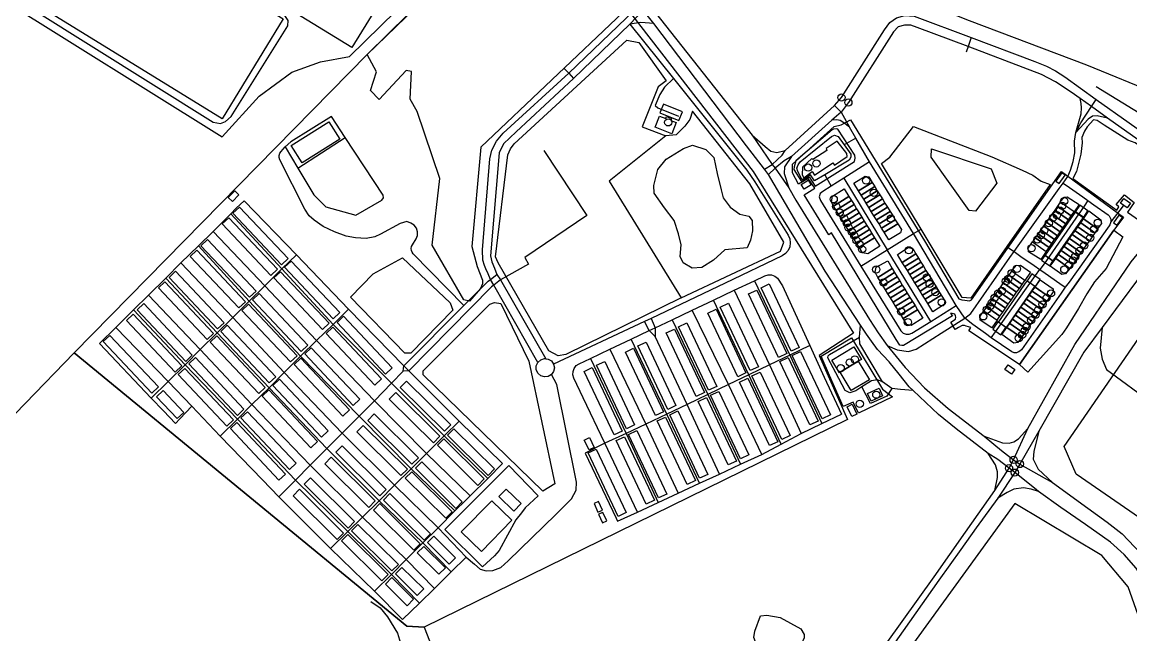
# Model space of a CAD drawing. Header units: metres. Extents: x 11276530 to 11306586, y 355867 to 367650.
# Drawn here: x 11292273 to 11293809, y 359493 to 360342 of the extents above; entities that cross this region are included whole.
import ezdxf

# ---------------------------------------------------------------- set-up
doc = ezdxf.new("R2010")
doc.units = ezdxf.units.M
for name, color, linetype in [('AMENITY', 6, 'Continuous'), ('BUILDING', 8, 'Continuous'), ('HIGHWAY_OTHER', 7, 'Continuous'), ('HIGHWAY_PRIMARY', 2, 'Continuous'), ('HIGHWAY_RESIDENTIAL', 7, 'Continuous'), ('HIGHWAY_SECONDARY', 4, 'Continuous'), ('HIGHWAY_SERVICE', 8, 'Continuous'), ('LANDUSE', 2, 'Continuous'), ('MISC', 8, 'Continuous'), ('NATURAL_OTHER', 7, 'Continuous'), ('NATURAL_WATER', 5, 'Continuous')]:
    doc.layers.add(name, color=color, linetype=linetype)

msp = doc.modelspace()

# ---------------------------------------------------------------- linework, layer by layer
at = {"layer": 'AMENITY'}
for points in [[(11293161.2, 360228.5), (11293156.3, 360216.3), (11293182.8, 360205.6), (11293187.7, 360217.8), (11293161.2, 360228.5)], [(11293395.1, 360192.8), (11293344.9, 360149.6), (11293342.4, 360141.6), (11293341.9, 360137.8), (11293352.7, 360121), (11293363.4, 360127.5), (11293371.5, 360114.8), (11293426.2, 360149), (11293426.9, 360153.5), (11293426.4, 360157.4), (11293403, 360193.5), (11293401, 360194.1), (11293397, 360193.8), (11293395.1, 360192.8)], [(11293713.3, 360133.1), (11293704.9, 360121.6), (11293709.5, 360118.3), (11293717.9, 360129.7), (11293713.3, 360133.1)], [(11293738.4, 360088.2), (11293732.5, 360079.4), (11293743.7, 360071.8), (11293749.6, 360080.7), (11293738.4, 360088.2)], [(11293731.7, 360078.7), (11293690.2, 360019), (11293701.3, 360011.3), (11293742.8, 360071), (11293731.7, 360078.7)], [(11293792.6, 360074.6), (11293785.2, 360063.9), (11293790.2, 360060.5), (11293797.6, 360071.1), (11293792.6, 360074.6)], [(11293689.8, 360018.7), (11293685.3, 360012.1), (11293696.6, 360004.3), (11293701.1, 360010.9), (11293689.8, 360018.7)], [(11293672, 359993), (11293665.5, 359983.7), (11293676.8, 359975.9), (11293683.2, 359985.2), (11293672, 359993)], [(11293665.1, 359983.6), (11293625.5, 359926.7), (11293636.6, 359919), (11293676.2, 359975.9), (11293665.1, 359983.6)], [(11293624.7, 359926.6), (11293617.8, 359916.5), (11293629, 359908.7), (11293636, 359918.8), (11293624.7, 359926.6)], [(11293379.9, 359879), (11293422.1, 359904.6), (11293464.8, 359833.5), (11293478.6, 359822.6), (11293431.8, 359800), (11293424.2, 359815.5), (11293410.6, 359809.4), (11293391.6, 359852.6), (11293379.9, 359879)]]:
    msp.add_lwpolyline(points, dxfattribs=at)
for centre in [(11293168, 360203.1), (11293361.9, 360140.4), (11293442.3, 360122.4), (11293397.3, 360096.7), (11293716.6, 360094), (11293400.7, 360086.5), (11293405.6, 360078.3), (11293710.8, 360080.8), (11293476.4, 360069.7), (11293706.5, 360074.5), (11293689, 360053.2), (11293758.1, 360054.9), (11293425.8, 360046.3), (11293433.2, 360034), (11293679.5, 360040.7), (11293744.4, 360032.4), (11293436.6, 360027.3), (11293671.4, 360028.7), (11293728.8, 360011.9), (11293456.2, 359999.2), (11293651, 360000.2), (11293716.8, 359999.2), (11293698.4, 359966.2), (11293490.6, 359941), (11293613.9, 359948.3), (11293677, 359936.4), (11293661.9, 359914.4), (11293664.5, 359919.8), (11293407, 359862.6), (11293419.6, 359870.5), (11293426.6, 359874.5), (11293433.4, 359813.1)]:
    msp.add_circle(centre, 5, dxfattribs=at)
at = {"layer": 'BUILDING'}
for points in [[(11292498.4, 360707.3), (11292845, 360494.5), (11292729.7, 360306.6), (11292383.1, 360519.4), (11292498.4, 360707.3)], [(11292290.1, 360367.6), (11292374.9, 360505.8), (11292634.6, 360346.3), (11292549.7, 360208.1), (11292290.1, 360367.6)], [(11293150.1, 360196.2), (11293156, 360211.6), (11293164.5, 360208.3), (11293165.6, 360211.2), (11293172.7, 360208.5), (11293171.5, 360205.6), (11293178.8, 360202.8), (11293172.9, 360187.4), (11293150.1, 360196.2)], [(11292697.7, 360204), (11292712.8, 360179.9), (11292660.5, 360147.1), (11292645.4, 360171.2), (11292697.7, 360204)], [(11293386.6, 360166.9), (11293387.9, 360164.1), (11293368.2, 360151.7), (11293367, 360153.1), (11293354.2, 360141), (11293353.4, 360130.5), (11293355.8, 360126.4), (11293367.4, 360135), (11293370.6, 360129.9), (11293396.1, 360146.9), (11293398.5, 360144), (11293415.8, 360155.9), (11293415.5, 360159.8), (11293402.2, 360177.2), (11293386.6, 360166.9)], [(11293450.5, 360119.9), (11293431.7, 360108.2), (11293425, 360118.9), (11293440.7, 360128.7), (11293445.8, 360127.8), (11293450.5, 360119.9)], [(11293352.4, 360117.1), (11293362, 360123), (11293366.1, 360116.3), (11293356.5, 360110.4), (11293352.4, 360117.1)], [(11293450.5, 360119.9), (11293454.1, 360114.1), (11293435.2, 360102.4), (11293431.7, 360108.2), (11293450.5, 360119.9)], [(11293454.1, 360114.1), (11293457.7, 360108.4), (11293438.8, 360096.7), (11293435.2, 360102.4), (11293454.1, 360114.1)], [(11292573.1, 360102.6), (11292564, 360093.4), (11292558.4, 360099), (11292567.5, 360108.2), (11292573.1, 360102.6)], [(11293418.4, 360100.5), (11293397, 360087.2), (11293394.3, 360093.1), (11293395.7, 360101), (11293411.9, 360111), (11293418.4, 360100.5)], [(11293418.4, 360100.5), (11293422, 360094.8), (11293400.5, 360081.5), (11293397, 360087.2), (11293418.4, 360100.5)], [(11293457.7, 360108.4), (11293461.2, 360102.7), (11293442.3, 360091), (11293438.8, 360096.7), (11293457.7, 360108.4)], [(11293461.2, 360102.7), (11293464.8, 360096.9), (11293445.9, 360085.2), (11293442.3, 360091), (11293461.2, 360102.7)], [(11293711.3, 360092.5), (11293716.4, 360099.4), (11293721, 360099.8), (11293737.6, 360089.5), (11293730.3, 360079.1), (11293711.3, 360092.5)], [(11292564.6, 360077.1), (11292573.8, 360085.8), (11292641.1, 360014.3), (11292632, 360005.7), (11292564.6, 360077.1)], [(11293422, 360094.8), (11293425.5, 360089.1), (11293404.1, 360075.8), (11293400.5, 360081.5), (11293422, 360094.8)], [(11293425.5, 360089.1), (11293429, 360083.3), (11293407.6, 360070.1), (11293404.1, 360075.8), (11293425.5, 360089.1)], [(11293429, 360083.3), (11293432.6, 360077.6), (11293411.2, 360064.3), (11293407.6, 360070.1), (11293429, 360083.3)], [(11293464.8, 360096.9), (11293468.3, 360091.2), (11293449.4, 360079.5), (11293445.9, 360085.2), (11293464.8, 360096.9)], [(11293468.3, 360091.2), (11293471.9, 360085.4), (11293453, 360073.7), (11293449.4, 360079.5), (11293468.3, 360091.2)], [(11293471.9, 360085.4), (11293475.4, 360079.7), (11293456.6, 360068), (11293453, 360073.7), (11293471.9, 360085.4)], [(11293722.6, 360068.1), (11293726.5, 360073.6), (11293707.4, 360087), (11293703.6, 360081.5), (11293722.6, 360068.1)], [(11293726.5, 360073.6), (11293730.3, 360079.1), (11293711.3, 360092.5), (11293707.4, 360087), (11293726.5, 360073.6)], [(11293799.3, 360097.4), (11293808.6, 360091), (11293804.1, 360084.5), (11293794.8, 360090.9), (11293799.3, 360097.4)], [(11292549.9, 360062.4), (11292559, 360071), (11292626.4, 359999.5), (11292617.3, 359990.9), (11292549.9, 360062.4)], [(11293432.6, 360077.6), (11293436.1, 360071.9), (11293414.7, 360058.6), (11293411.2, 360064.3), (11293432.6, 360077.6)], [(11293436.1, 360071.9), (11293439.7, 360066.2), (11293418.3, 360052.9), (11293414.7, 360058.6), (11293436.1, 360071.9)], [(11293475.4, 360079.7), (11293479, 360074), (11293460.1, 360062.3), (11293456.6, 360068), (11293475.4, 360079.7)], [(11293479, 360074), (11293482.5, 360068.2), (11293463.7, 360056.5), (11293460.1, 360062.3), (11293479, 360074)], [(11293482.5, 360068.2), (11293486.1, 360062.5), (11293467.2, 360050.8), (11293463.7, 360056.5), (11293482.5, 360068.2)], [(11293711.1, 360051.6), (11293714.9, 360057.1), (11293695.9, 360070.5), (11293692, 360065), (11293711.1, 360051.6)], [(11293714.9, 360057.1), (11293718.8, 360062.6), (11293699.7, 360076), (11293695.9, 360070.5), (11293714.9, 360057.1)], [(11293718.8, 360062.6), (11293722.6, 360068.1), (11293703.6, 360081.5), (11293699.7, 360076), (11293718.8, 360062.6)], [(11293763, 360055.6), (11293759.2, 360050.1), (11293739.5, 360063.9), (11293743.3, 360069.4), (11293763, 360055.6)], [(11293743.3, 360069.4), (11293751, 360080.4), (11293767.6, 360068.2), (11293768.4, 360063), (11293763, 360055.6), (11293743.3, 360069.4)], [(11293439.7, 360066.2), (11293443.2, 360060.4), (11293421.8, 360047.2), (11293418.3, 360052.9), (11293439.7, 360066.2)], [(11293443.2, 360060.4), (11293446.8, 360054.7), (11293425.4, 360041.4), (11293421.8, 360047.2), (11293443.2, 360060.4)], [(11293446.8, 360054.7), (11293450.3, 360049), (11293428.9, 360035.7), (11293425.4, 360041.4), (11293446.8, 360054.7)], [(11293486.1, 360062.5), (11293491.2, 360054.8), (11293489.7, 360049.9), (11293473.8, 360040.1), (11293467.2, 360050.8), (11293486.1, 360062.5)], [(11293699.5, 360035.1), (11293703.4, 360040.6), (11293684.3, 360054), (11293680.5, 360048.5), (11293699.5, 360035.1)], [(11293703.4, 360040.6), (11293707.2, 360046.1), (11293688.2, 360059.5), (11293684.3, 360054), (11293703.4, 360040.6)], [(11293707.2, 360046.1), (11293711.1, 360051.6), (11293692, 360065), (11293688.2, 360059.5), (11293707.2, 360046.1)], [(11293751.5, 360039.1), (11293747.6, 360033.7), (11293727.9, 360047.5), (11293731.8, 360053), (11293751.5, 360039.1)], [(11293755.3, 360044.6), (11293751.5, 360039.1), (11293731.8, 360053), (11293735.6, 360058.4), (11293755.3, 360044.6)], [(11293759.2, 360050.1), (11293755.3, 360044.6), (11293735.6, 360058.4), (11293739.5, 360063.9), (11293759.2, 360050.1)], [(11292520.4, 360032.1), (11292529.5, 360040.7), (11292596.9, 359969.3), (11292587.7, 359960.7), (11292520.4, 360032.1)], [(11293450.3, 360049), (11293453.9, 360043.3), (11293432.5, 360030), (11293428.9, 360035.7), (11293450.3, 360049)], [(11293453.9, 360043.3), (11293461, 360031.7), (11293444.4, 360021.1), (11293437.3, 360022.2), (11293432.5, 360030), (11293453.9, 360043.3)], [(11293672.8, 360037.5), (11293691.8, 360024.1), (11293684.1, 360013.1), (11293667.4, 360023.9), (11293666.9, 360028.6), (11293672.8, 360037.5)], [(11293691.8, 360024.1), (11293695.7, 360029.6), (11293676.6, 360043), (11293672.8, 360037.5), (11293691.8, 360024.1)], [(11293695.7, 360029.6), (11293699.5, 360035.1), (11293680.5, 360048.5), (11293676.6, 360043), (11293695.7, 360029.6)], [(11293739.9, 360022.7), (11293736.1, 360017.2), (11293716.4, 360031), (11293720.2, 360036.5), (11293739.9, 360022.7)], [(11293743.8, 360028.2), (11293739.9, 360022.7), (11293720.2, 360036.5), (11293724.1, 360042), (11293743.8, 360028.2)], [(11293747.6, 360033.7), (11293743.8, 360028.2), (11293724.1, 360042), (11293727.9, 360047.5), (11293747.6, 360033.7)], [(11292505.7, 360017.4), (11292514.8, 360026), (11292582.2, 359954.5), (11292573, 359945.9), (11292505.7, 360017.4)], [(11293511, 360020.8), (11293492.3, 360009.1), (11293485.5, 360020.1), (11293500.5, 360029.7), (11293506.7, 360028.1), (11293511, 360020.8)], [(11293732.3, 360011.7), (11293728.4, 360006.2), (11293708.7, 360020), (11293712.6, 360025.5), (11293732.3, 360011.7)], [(11293736.1, 360017.2), (11293732.3, 360011.7), (11293712.6, 360025.5), (11293716.4, 360031), (11293736.1, 360017.2)], [(11292636.3, 360002.3), (11292645.4, 360010.9), (11292712.8, 359939.5), (11292703.6, 359930.8), (11292636.3, 360002.3)], [(11293478.1, 360000.6), (11293458.4, 359988.3), (11293454.7, 359995.6), (11293456.1, 360002.4), (11293472.1, 360011.2), (11293478.1, 360000.6)], [(11293511, 360020.8), (11293514.6, 360015.1), (11293495.8, 360003.5), (11293492.3, 360009.1), (11293511, 360020.8)], [(11293514.6, 360015.1), (11293518.1, 360009.4), (11293499.4, 359997.8), (11293495.8, 360003.5), (11293514.6, 360015.1)], [(11293518.1, 360009.4), (11293521.6, 360003.7), (11293502.9, 359992.1), (11293499.4, 359997.8), (11293518.1, 360009.4)], [(11293704.9, 360014.6), (11293724.6, 360000.7), (11293718.6, 359993.3), (11293713.5, 359992.2), (11293697.3, 360003.8), (11293704.9, 360014.6)], [(11293728.4, 360006.2), (11293724.6, 360000.7), (11293704.9, 360014.6), (11293708.7, 360020), (11293728.4, 360006.2)], [(11292476.2, 359988.3), (11292485.3, 359997), (11292552.7, 359925.5), (11292543.6, 359916.9), (11292476.2, 359988.3)], [(11292621.5, 359987.5), (11292630.7, 359996.1), (11292698.1, 359924.7), (11292688.9, 359916.1), (11292621.5, 359987.5)], [(11293478.1, 360000.6), (11293481.7, 359994.9), (11293461.9, 359982.6), (11293458.4, 359988.3), (11293478.1, 360000.6)], [(11293481.7, 359994.9), (11293485.2, 359989.2), (11293465.5, 359976.9), (11293461.9, 359982.6), (11293481.7, 359994.9)], [(11293521.6, 360003.7), (11293525.1, 359998), (11293506.4, 359986.4), (11293502.9, 359992.1), (11293521.6, 360003.7)], [(11293525.1, 359998), (11293528.6, 359992.3), (11293509.9, 359980.7), (11293506.4, 359986.4), (11293525.1, 359998)], [(11293528.6, 359992.3), (11293532.2, 359986.7), (11293513.4, 359975), (11293509.9, 359980.7), (11293528.6, 359992.3)], [(11293654.6, 359973.1), (11293658.4, 359978.6), (11293639.9, 359991.6), (11293636, 359986.1), (11293654.6, 359973.1)], [(11293658.4, 359978.6), (11293662.2, 359984.1), (11293643.7, 359997.1), (11293639.9, 359991.6), (11293658.4, 359978.6)], [(11293662.2, 359984.1), (11293643.7, 359997.1), (11293649.9, 360005), (11293655.9, 360005.2), (11293670.2, 359995.4), (11293662.2, 359984.1)], [(11292461.5, 359973.6), (11292470.6, 359982.2), (11292538, 359910.7), (11292528.9, 359902.1), (11292461.5, 359973.6)], [(11293296.6, 359973.9), (11293307.9, 359979.3), (11293349.5, 359891.3), (11293338.1, 359886), (11293296.6, 359973.9)], [(11293485.2, 359989.2), (11293488.7, 359983.4), (11293469, 359971.2), (11293465.5, 359976.9), (11293485.2, 359989.2)], [(11293488.7, 359983.4), (11293492.3, 359977.7), (11293472.5, 359965.5), (11293469, 359971.2), (11293488.7, 359983.4)], [(11293492.3, 359977.7), (11293495.8, 359972), (11293476.1, 359959.8), (11293472.5, 359965.5), (11293492.3, 359977.7)], [(11293532.2, 359986.7), (11293535.7, 359981), (11293517, 359969.4), (11293513.4, 359975), (11293532.2, 359986.7)], [(11293535.7, 359981), (11293539.2, 359975.3), (11293520.5, 359963.7), (11293517, 359969.4), (11293535.7, 359981)], [(11293539.2, 359975.3), (11293542.7, 359969.6), (11293524, 359958), (11293520.5, 359963.7), (11293539.2, 359975.3)], [(11293643, 359956.6), (11293646.9, 359962.1), (11293628.3, 359975.1), (11293624.5, 359969.6), (11293643, 359956.6)], [(11293646.9, 359962.1), (11293650.7, 359967.6), (11293632.2, 359980.6), (11293628.3, 359975.1), (11293646.9, 359962.1)], [(11293650.7, 359967.6), (11293654.6, 359973.1), (11293636, 359986.1), (11293632.2, 359980.6), (11293650.7, 359967.6)], [(11293676.3, 359974.8), (11293683.5, 359985), (11293701.5, 359972.4), (11293701.4, 359968.1), (11293696.4, 359960.8), (11293676.3, 359974.8)], [(11292592, 359957.3), (11292601.2, 359965.9), (11292668.5, 359894.4), (11292659.4, 359885.8), (11292592, 359957.3)], [(11293279.4, 359965.4), (11293290.8, 359970.8), (11293332.3, 359882.8), (11293321, 359877.5), (11293279.4, 359965.4)], [(11293495.8, 359972), (11293499.3, 359966.3), (11293479.6, 359954.1), (11293476.1, 359959.8), (11293495.8, 359972)], [(11293499.3, 359966.3), (11293502.9, 359960.6), (11293483.1, 359948.4), (11293479.6, 359954.1), (11293499.3, 359966.3)], [(11293502.9, 359960.6), (11293506.4, 359954.9), (11293486.7, 359942.7), (11293483.1, 359948.4), (11293502.9, 359960.6)], [(11293542.7, 359969.6), (11293546.2, 359963.9), (11293527.5, 359952.3), (11293524, 359958), (11293542.7, 359969.6)], [(11293546.2, 359963.9), (11293551.3, 359955.8), (11293550.2, 359950.8), (11293534.7, 359940.7), (11293527.5, 359952.3), (11293546.2, 359963.9)], [(11293635.3, 359945.6), (11293639.2, 359951.1), (11293620.6, 359964.1), (11293616.8, 359958.6), (11293635.3, 359945.6)], [(11293639.2, 359951.1), (11293643, 359956.6), (11293624.5, 359969.6), (11293620.6, 359964.1), (11293639.2, 359951.1)], [(11293688.5, 359949.6), (11293684.6, 359944), (11293664.6, 359958.1), (11293668.5, 359963.6), (11293688.5, 359949.6)], [(11293692.4, 359955.2), (11293688.5, 359949.6), (11293668.5, 359963.6), (11293672.4, 359969.2), (11293692.4, 359955.2)], [(11293696.4, 359960.8), (11293692.4, 359955.2), (11293672.4, 359969.2), (11293676.3, 359974.8), (11293696.4, 359960.8)], [(11292432, 359943.3), (11292441.1, 359952), (11292508.5, 359880.5), (11292499.3, 359871.9), (11292432, 359943.3)], [(11292577.3, 359942.5), (11292586.4, 359951.1), (11292653.8, 359879.7), (11292644.7, 359871.1), (11292577.3, 359942.5)], [(11293240, 359947.2), (11293251.4, 359952.6), (11293292.9, 359864.6), (11293281.5, 359859.3), (11293240, 359947.2)], [(11293506.4, 359954.9), (11293510, 359949.2), (11293490.2, 359937), (11293486.7, 359942.7), (11293506.4, 359954.9)], [(11293510, 359949.2), (11293513.5, 359943.5), (11293493.7, 359931.2), (11293490.2, 359937), (11293510, 359949.2)], [(11293623.8, 359929.1), (11293627.6, 359934.6), (11293609.1, 359947.6), (11293605.3, 359942.1), (11293623.8, 359929.1)], [(11293627.6, 359934.6), (11293631.5, 359940.1), (11293613, 359953.1), (11293609.1, 359947.6), (11293627.6, 359934.6)], [(11293631.5, 359940.1), (11293635.3, 359945.6), (11293616.8, 359958.6), (11293613, 359953.1), (11293631.5, 359940.1)], [(11293676.8, 359932.9), (11293672.9, 359927.3), (11293652.9, 359941.3), (11293656.8, 359946.9), (11293676.8, 359932.9)], [(11293680.7, 359938.4), (11293676.8, 359932.9), (11293656.8, 359946.9), (11293660.7, 359952.5), (11293680.7, 359938.4)], [(11293684.6, 359944), (11293680.7, 359938.4), (11293660.7, 359952.5), (11293664.6, 359958.1), (11293684.6, 359944)], [(11292417.2, 359928.6), (11292426.4, 359937.2), (11292493.8, 359865.7), (11292484.6, 359857.1), (11292417.2, 359928.6)], [(11292709, 359925.8), (11292718.1, 359934.5), (11292785.5, 359863), (11292776.3, 359854.4), (11292709, 359925.8)], [(11293222.8, 359938.7), (11293234.2, 359944.1), (11293275.7, 359856.1), (11293264.4, 359850.7), (11293222.8, 359938.7)], [(11293513.5, 359943.5), (11293520.6, 359932), (11293504.7, 359921.8), (11293498.5, 359923), (11293493.7, 359931.2), (11293513.5, 359943.5)], [(11293623.8, 359929.1), (11293616.4, 359918.6), (11293600.4, 359929.2), (11293600.1, 359934.8), (11293605.3, 359942.1), (11293623.8, 359929.1)], [(11293665.1, 359916.1), (11293661.2, 359910.6), (11293641.2, 359924.6), (11293645.1, 359930.2), (11293665.1, 359916.1)], [(11293669, 359921.7), (11293665.1, 359916.1), (11293645.1, 359930.2), (11293649, 359935.8), (11293669, 359921.7)], [(11293672.9, 359927.3), (11293669, 359921.7), (11293649, 359935.8), (11293652.9, 359941.3), (11293672.9, 359927.3)], [(11292547.9, 359913.5), (11292557, 359922.1), (11292624.4, 359850.7), (11292615.2, 359842.1), (11292547.9, 359913.5)], [(11292694.1, 359910.6), (11292703.2, 359919.2), (11292770.6, 359847.8), (11292761.5, 359839.2), (11292694.1, 359910.6)], [(11293165.2, 359911.4), (11293176.6, 359916.7), (11293218.1, 359828.8), (11293206.7, 359823.4), (11293165.2, 359911.4)], [(11293182.4, 359919.9), (11293193.7, 359925.3), (11293235.3, 359837.3), (11293223.9, 359831.9), (11293182.4, 359919.9)], [(11293637.2, 359919), (11293657.3, 359905), (11293652.3, 359898.1), (11293647.1, 359897.4), (11293630.3, 359909.2), (11293637.2, 359919)], [(11293661.2, 359910.6), (11293657.3, 359905), (11293637.2, 359919), (11293641.2, 359924.6), (11293661.2, 359910.6)], [(11292385.2, 359899.3), (11292394.4, 359908), (11292461.7, 359836.5), (11292452.6, 359827.9), (11292385.2, 359899.3)], [(11292533.1, 359898.7), (11292542.3, 359907.3), (11292609.6, 359835.9), (11292600.5, 359827.3), (11292533.1, 359898.7)], [(11293125.8, 359893.3), (11293137.2, 359898.7), (11293178.7, 359810.7), (11293167.3, 359805.4), (11293125.8, 359893.3)], [(11292664.3, 359882.3), (11292673.4, 359890.9), (11292740.8, 359819.5), (11292731.6, 359810.9), (11292664.3, 359882.3)], [(11293108.6, 359884.8), (11293120, 359890.2), (11293161.5, 359802.2), (11293150.2, 359796.9), (11293108.6, 359884.8)], [(11293339.9, 359880.3), (11293351.2, 359885.7), (11293392.8, 359797.7), (11293381.4, 359792.4), (11293339.9, 359880.3)], [(11293394.7, 359873.7), (11293425.1, 359892), (11293435.6, 359874.7), (11293431.3, 359872.1), (11293406.1, 359857), (11293405.1, 359856.3), (11293394.7, 359873.7)], [(11292503.6, 359868.5), (11292512.8, 359877.1), (11292580.1, 359805.7), (11292571, 359797), (11292503.6, 359868.5)], [(11292649.6, 359867.6), (11292658.7, 359876.2), (11292726.1, 359804.7), (11292716.9, 359796.1), (11292649.6, 359867.6)], [(11293068.5, 359866.5), (11293079.9, 359871.9), (11293121.4, 359783.9), (11293110.1, 359778.6), (11293068.5, 359866.5)], [(11293322.7, 359871.8), (11293334.1, 359877.2), (11293375.6, 359789.2), (11293364.2, 359783.9), (11293322.7, 359871.8)], [(11293431.3, 359872.1), (11293446.8, 359846.5), (11293421.6, 359831.4), (11293406.1, 359857), (11293431.3, 359872.1)], [(11292488.9, 359853.7), (11292498, 359862.3), (11292565.4, 359790.9), (11292556.3, 359782.3), (11292488.9, 359853.7)], [(11293051.4, 359858), (11293062.7, 359863.4), (11293104.3, 359775.4), (11293092.9, 359770.1), (11293051.4, 359858)], [(11293284, 359851.7), (11293295.4, 359857), (11293336.9, 359769.1), (11293325.6, 359763.7), (11293284, 359851.7)], [(11293639, 359867.1), (11293648.3, 359860.6), (11293643.8, 359854.1), (11293634.5, 359860.6), (11293639, 359867.1)], [(11292620.1, 359838.6), (11292629.3, 359847.2), (11292696.6, 359775.7), (11292687.5, 359767.1), (11292620.1, 359838.6)], [(11292796.6, 359835.7), (11292805.5, 359844.6), (11292866.6, 359784.1), (11292857.8, 359775.2), (11292796.6, 359835.7)], [(11293266.9, 359843.1), (11293278.2, 359848.5), (11293319.8, 359760.6), (11293308.4, 359755.2), (11293266.9, 359843.1)], [(11292459, 359822.9), (11292468.1, 359831.5), (11292496.7, 359801.2), (11292487.5, 359792.6), (11292459, 359822.9)], [(11292605.4, 359823.8), (11292614.5, 359832.4), (11292681.9, 359760.9), (11292672.8, 359752.3), (11292605.4, 359823.8)], [(11292781.4, 359819.8), (11292790.3, 359828.8), (11292851.4, 359768.2), (11292842.6, 359759.3), (11292781.4, 359819.8)], [(11293209.5, 359816.4), (11293220.9, 359821.8), (11293262.4, 359733.8), (11293251.1, 359728.5), (11293209.5, 359816.4)], [(11293226.7, 359824.9), (11293238.1, 359830.3), (11293279.6, 359742.4), (11293268.3, 359737), (11293226.7, 359824.9)], [(11293444.3, 359827.4), (11293460.1, 359834.6), (11293464.9, 359824.2), (11293449, 359817), (11293444.3, 359827.4)], [(11293422.8, 359812.5), (11293429.4, 359799), (11293422.3, 359795.5), (11293415.7, 359809.1), (11293422.8, 359812.5)], [(11292575.9, 359793.5), (11292585, 359802.2), (11292652.4, 359730.7), (11292643.3, 359722.1), (11292575.9, 359793.5)], [(11292751.7, 359790.2), (11292760.5, 359799.1), (11292821.7, 359738.5), (11292812.8, 359729.6), (11292751.7, 359790.2)], [(11293152.8, 359789.4), (11293164.2, 359794.8), (11293205.7, 359706.8), (11293194.3, 359701.4), (11293152.8, 359789.4)], [(11293170, 359797.9), (11293181.3, 359803.3), (11293222.9, 359715.3), (11293211.5, 359710), (11293170, 359797.9)], [(11292561.2, 359778.8), (11292570.3, 359787.4), (11292637.7, 359715.9), (11292628.5, 359707.3), (11292561.2, 359778.8)], [(11292736.5, 359774.3), (11292745.3, 359783.2), (11292806.5, 359722.6), (11292797.6, 359713.7), (11292736.5, 359774.3)], [(11292862.1, 359769.6), (11292871, 359778.6), (11292927.1, 359722.9), (11292918.3, 359714), (11292862.1, 359769.6)], [(11293113.1, 359770.7), (11293124.5, 359776.1), (11293166, 359688.2), (11293154.7, 359682.8), (11293113.1, 359770.7)], [(11292848.1, 359755.8), (11292857, 359764.7), (11292913.1, 359709.1), (11292904.3, 359700.2), (11292848.1, 359755.8)], [(11293058.8, 359766.3), (11293065.3, 359752.8), (11293058.2, 359749.3), (11293051.6, 359762.9), (11293058.8, 359766.3)], [(11293095.9, 359762.2), (11293107.3, 359767.6), (11293148.8, 359679.6), (11293137.5, 359674.3), (11293095.9, 359762.2)], [(11292707.2, 359746.1), (11292716.1, 359755), (11292777.2, 359694.5), (11292768.4, 359685.6), (11292707.2, 359746.1)], [(11293056.9, 359745.1), (11293068.3, 359750.5), (11293109.8, 359662.6), (11293098.4, 359657.2), (11293056.9, 359745.1)], [(11292692, 359730.2), (11292700.8, 359739.2), (11292762, 359678.6), (11292753.1, 359669.7), (11292692, 359730.2)], [(11292817.6, 359723.9), (11292826.5, 359732.9), (11292882.6, 359677.3), (11292873.8, 359668.3), (11292817.6, 359723.9)], [(11292803.6, 359710.1), (11292812.5, 359719.1), (11292868.6, 359663.4), (11292859.8, 359654.5), (11292803.6, 359710.1)], [(11292663.3, 359701.6), (11292672.2, 359710.5), (11292733.3, 359650), (11292724.5, 359641.1), (11292663.3, 359701.6)], [(11292648.1, 359685.7), (11292657, 359694.7), (11292718.1, 359634.1), (11292709.3, 359625.2), (11292648.1, 359685.7)], [(11292773.4, 359679.8), (11292782.3, 359688.7), (11292838.4, 359633.1), (11292829.6, 359624.1), (11292773.4, 359679.8)], [(11292759.5, 359665.9), (11292768.3, 359674.9), (11292824.4, 359619.3), (11292815.6, 359610.3), (11292759.5, 359665.9)], [(11292729, 359637.2), (11292737.8, 359646.1), (11292794, 359590.5), (11292785.1, 359581.6), (11292729, 359637.2)], [(11292715, 359623.4), (11292723.8, 359632.3), (11292780, 359576.7), (11292771.1, 359567.8), (11292715, 359623.4)], [(11292834.4, 359620.8), (11292843.2, 359629.8), (11292873.4, 359599.9), (11292864.5, 359591), (11292834.4, 359620.8)], [(11292820.2, 359606.8), (11292829.1, 359615.7), (11292859.2, 359585.9), (11292850.3, 359577), (11292820.2, 359606.8)], [(11292790.1, 359577.5), (11292799, 359586.4), (11292829.1, 359556.6), (11292820.2, 359547.7), (11292790.1, 359577.5)], [(11292776, 359563.4), (11292784.9, 359572.3), (11292815, 359542.5), (11292806.1, 359533.5), (11292776, 359563.4)]]:
    msp.add_lwpolyline(points, close=True, dxfattribs=at)
at = {"layer": 'HIGHWAY_OTHER'}
for points in [[(11293959.8, 360267.4), (11293944.1, 360252.8), (11293918.9, 360226.2), (11293910.9, 360219.7), (11293906.1, 360218.6), (11293900.4, 360219.8), (11293890.8, 360223.8), (11293847.4, 360241.7), (11293748.1, 360282.5), (11293585.6, 360343.9), (11293464.9, 360392.2), (11293456.6, 360396.1), (11293395.1, 360420.3)], [(11292987.4, 359870.6), (11292926.4, 359977.4), (11292921.7, 359985.5), (11292918.3, 359993.4), (11292915.2, 360000.3), (11292913.2, 360004.9), (11292910.9, 360012.1), (11292910.6, 360026.4), (11292920.9, 360152.5), (11292923.5, 360164.5), (11292930.1, 360176.8), (11292939.3, 360188.3), (11293030.1, 360271), (11293109.6, 360347.3), (11293127.8, 360364.9), (11293136.5, 360372.6)], [(11293141.6, 360366.1), (11293133.2, 360358.3), (11293115, 360339.2), (11293036.8, 360264), (11292957.3, 360190.1), (11292939.6, 360173.2), (11292933.7, 360160.8), (11292921.8, 360018.1), (11292923.6, 360009.7), (11292927.2, 360001.2), (11292930.6, 359992.4), (11292935.7, 359984.7), (11292998.4, 359875.5)], [(11293301.5, 360138.4), (11293312.2, 360144.8), (11293325.8, 360157.5), (11293329.8, 360164.3), (11293398.6, 360226.4), (11293408, 360237.4), (11293408.1, 360237.5), (11293467.6, 360331.2), (11293474.9, 360341.5), (11293484.5, 360347.8), (11293495.8, 360351.1), (11293508.6, 360350.2), (11293587.9, 360320.5), (11293676.1, 360287.4), (11293692.3, 360280.8), (11293704.5, 360274.3), (11293717.4, 360266.3), (11293761.1, 360234.6), (11293852.2, 360170.1), (11293871.6, 360156.6), (11293880, 360152.3), (11293887.8, 360151.1), (11293895.5, 360150.8), (11293908.3, 360151.3)], [(11293115, 360339.2), (11293175.3, 360263.8), (11293276.8, 360137), (11293288, 360120.5), (11293334.2, 360046.9), (11293336.4, 360041.7), (11293337.1, 360036.2), (11293336.3, 360030.7), (11293334, 360025.6), (11293330.4, 360021.3), (11293325.7, 360018.3), (11293246.7, 359980.4), (11293144.3, 359931.5), (11293135.1, 359927.1), (11293009.1, 359868.3)], [(11293148, 360340.2), (11293130.1, 360341.2), (11293115, 360339.2)], [(11293869.4, 360143.1), (11293776.8, 360209.1), (11293754.4, 360225), (11293738.8, 360236.1), (11293726.2, 360244.9), (11293704.6, 360259.1), (11293685.4, 360269.6), (11293583.6, 360308.1), (11293513.1, 360334.7), (11293504, 360337.5), (11293495.5, 360337.8), (11293486.7, 360335.4), (11293480.3, 360328.3), (11293417.6, 360230.6), (11293417.2, 360230), (11293407.5, 360217.4), (11293394.6, 360205.9), (11293338.6, 360155.7), (11293328.7, 360149.6), (11293316, 360139.6), (11293306.8, 360131)], [(11293587.9, 360320.5), (11293583.6, 360308.1), (11293581, 360300.5)], [(11293023.7, 360277.7), (11293030.1, 360271), (11293036.8, 360264)], [(11293398.6, 360226.4), (11293407.5, 360217.4), (11293419, 360196.3)], [(11293578.8, 359931.6), (11293587.3, 359938.2), (11293641.3, 360015.7), (11293647.2, 360024.1), (11293652.8, 360031.9), (11293709.9, 360111.4), (11293715.2, 360118.9), (11293721.5, 360128.3), (11293725.6, 360136.7), (11293728.9, 360148.9), (11293731.3, 360160.8), (11293730.8, 360177.2), (11293733, 360188.9), (11293739.5, 360202.4), (11293754.4, 360225), (11293761.1, 360234.6)], [(11293776.8, 360209.1), (11293762.5, 360212), (11293756.1, 360211.8), (11293749.8, 360207.6), (11293733, 360188.9), (11293740, 360214.8), (11293740.7, 360223.1), (11293740, 360229.1), (11293738.8, 360236.1)], [(11293419, 360196.3), (11293411.4, 360202.6), (11293406.1, 360205.6), (11293401.6, 360206.4), (11293394.6, 360205.9)], [(11293578.8, 359931.6), (11293567, 359949.4), (11293507.9, 360048.9), (11293447, 360148.2), (11293427.8, 360181.2), (11293419, 360196.3)], [(11293284.2, 360185.4), (11293302.3, 360169.5), (11293310.2, 360163.3), (11293318.6, 360161.1), (11293329.8, 360164.3)], [(11292995.6, 360164.1), (11293055.3, 360073.9), (11292969.5, 360015.8), (11292974.4, 360006.8), (11292935.7, 359984.7)], [(11293338.6, 360155.7), (11293329.1, 360141.5), (11293328.4, 360132.4), (11293335.1, 360112.5)], [(11293447, 360148.2), (11293411.1, 360125.6), (11293393.9, 360114.7), (11293382.4, 360107.5), (11293378.5, 360104.4), (11293377.3, 360099.9)], [(11293715.2, 360118.9), (11293724, 360112.7), (11293742.3, 360099.8), (11293749.6, 360094.6), (11293757.7, 360088.9), (11293777.6, 360075), (11293779.1, 360073.7), (11293781.1, 360069), (11293781.3, 360065.2)], [(11293377.3, 360099.9), (11293378.9, 360094.9), (11293434.9, 360004), (11293490.1, 359914.2), (11293493.3, 359911), (11293497.7, 359909.5)], [(11293434.9, 360004), (11293471.4, 360026.5), (11293507.9, 360048.9), (11293518.3, 360055.3)], [(11293781.3, 360065.2), (11293779.9, 360061.3), (11293778.8, 360059.7), (11293723.5, 359981.6), (11293718.1, 359974.7), (11293712.3, 359966.4), (11293657.3, 359888.1), (11293653.9, 359885.3), (11293652.6, 359884.5), (11293650.6, 359883.9)], [(11293639.7, 360029.2), (11293647.2, 360024.1), (11293656.8, 360017.4), (11293675, 360004.7), (11293683.1, 359999.1), (11293690.1, 359994.3), (11293710.6, 359980), (11293718.1, 359974.7)], [(11293497.7, 359909.5), (11293501.8, 359909.7), (11293505.6, 359910.9), (11293531.8, 359927.3), (11293567, 359949.4)], [(11293471.2, 359893.9), (11293485.1, 359887.9), (11293500.9, 359885.8), (11293511.4, 359888.9), (11293546.2, 359910.8), (11293578.8, 359931.6)], [(11293650.6, 359883.9), (11293647.3, 359884), (11293644.1, 359885.1), (11293615.5, 359904.5), (11293607.6, 359910.4), (11293590.2, 359922.9), (11293578.8, 359931.6)], [(11293769.3, 359918.8), (11293766.7, 359890.3), (11293769.4, 359874.8), (11293775.3, 359860.5), (11293903.9, 359766.6)], [(11293001.5, 359875.1), (11293006, 359872.6), (11293009.1, 359868.3), (11293010.2, 359863.2), (11293009.2, 359858.1), (11293006.2, 359853.8), (11293001.6, 359851.1), (11292996.4, 359850.5), (11292991.3, 359852.1), (11292987.4, 359855.6), (11292985.2, 359860.5), (11292985.2, 359865.8), (11292987.4, 359870.6), (11292991.3, 359874.1), (11292996.3, 359875.7), (11292998.4, 359875.5), (11293001.5, 359875.1)], [(11293605.6, 359768.3), (11293631.2, 359759.1), (11293640.4, 359758.4), (11293647.1, 359760.7), (11293653.4, 359764.8), (11293666.3, 359779.1)], [(11293681.4, 359775.2), (11293674.7, 359747.1), (11293673.6, 359736.3), (11293680.6, 359722.8), (11293700.4, 359704)], [(11293620.5, 359693), (11293624.2, 359711), (11293624.3, 359718.7), (11293621.5, 359728.5), (11293611.2, 359744.3)], [(11293681.2, 359691.9), (11293671, 359695.1), (11293660.4, 359696.9), (11293646.9, 359695.1), (11293637.5, 359690.5), (11293624.6, 359682.6)], [(11292755.7, 359539.4), (11292768.6, 359530.6), (11292778.9, 359518.2), (11292792.7, 359495.3), (11292802.6, 359462.9), (11292813.5, 359435), (11292826.3, 359394.3), (11292847.1, 359337.8), (11292861.7, 359288.7), (11292887.9, 359205.6), (11292896.6, 359158.6), (11292899.1, 359141.1), (11292900.8, 359122.4), (11292904.5, 359106.2), (11292909.5, 359082.1), (11292917.4, 359057.2), (11292924.1, 359020.3)]]:
    msp.add_lwpolyline(points, dxfattribs=at)
for centre in [(11293408, 360237.4), (11293417.6, 360230.6), (11293646.6, 359735.5), (11293655.3, 359729.7), (11293640.2, 359723.9), (11293648.2, 359717.8)]:
    msp.add_circle(centre, 5, dxfattribs=at)
at = {"layer": 'HIGHWAY_PRIMARY'}
for points in [[(11293666.3, 359779.1), (11293731.4, 359895.3), (11293809.4, 360010), (11293884.5, 360101.3), (11293981.7, 360227.9), (11293989.8, 360238.4), (11294024.7, 360284)], [(11293929.9, 360136.6), (11293852.8, 360032), (11293844.4, 360020.6), (11293769.3, 359918.8), (11293744.1, 359884.6)], [(11293744.1, 359884.6), (11293681.4, 359775.2), (11293655.3, 359729.7)], [(11293646.6, 359735.5), (11293666.3, 359779.1)], [(11293640.2, 359723.9), (11293646.6, 359735.5)], [(11293646.6, 359735.5), (11293655.3, 359729.7)], [(11293655.3, 359729.7), (11293648.2, 359717.8)], [(11293655.3, 359729.7), (11293700.4, 359704), (11293749.6, 359668.6), (11293776.1, 359649.1), (11293796.8, 359632.9)], [(11293648.2, 359717.8), (11293624.6, 359682.6), (11293594.5, 359641.3), (11293573.6, 359611.4), (11293542.8, 359569)], [(11293620.5, 359693), (11293640.2, 359723.9)], [(11293648.2, 359717.8), (11293640.2, 359723.9)], [(11293781, 359621.4), (11293746.4, 359645.8), (11293712, 359669.5), (11293681.2, 359691.9), (11293677.9, 359694.3), (11293648.2, 359717.8)], [(11293536.6, 359573.5), (11293579.9, 359635.5), (11293620.5, 359693)], [(11293796.8, 359632.9), (11293814.3, 359614.9), (11293835.1, 359593.1)], [(11293853.8, 359509.5), (11293843.6, 359535.8), (11293833.2, 359559.3), (11293816.6, 359585.3), (11293799.6, 359604.3), (11293781, 359621.4)], [(11293542.8, 359569), (11293220.8, 359111.8), (11293175.3, 359046.1), (11293101.3, 358946.2), (11293080.6, 358919.7), (11293058.4, 358891.3), (11293042.7, 358871.3), (11292987.7, 358792.3)], [(11293103.1, 358968.7), (11293164.1, 359053.9), (11293536.6, 359573.5)]]:
    msp.add_lwpolyline(points, dxfattribs=at)
at = {"layer": 'HIGHWAY_RESIDENTIAL'}
for points in [[(11292801.4, 359865.8), (11292724.8, 359944.3), (11292652.8, 360019.6), (11292580.2, 360094.5)], [(11292760.9, 359817.5), (11292680.8, 359900.8), (11292609.2, 359976.7), (11292537.2, 360052.1)], [(11292492.8, 360008.3), (11292564.6, 359932.6), (11292636, 359856.6), (11292716.3, 359772.7)], [(11292801.4, 359865.8), (11292884.8, 359949.3), (11292918.4, 359982.9), (11292921.7, 359985.5), (11292930.6, 359992.4)], [(11293125.4, 359663.1), (11293080.3, 359758.6), (11293050.3, 359821.4), (11293037.3, 359848.7), (11293036, 359853.2), (11293036.1, 359857.9), (11293037.7, 359862.3), (11293040.6, 359866), (11293044.5, 359868.7), (11293060.3, 359876.1), (11293087.2, 359888.9), (11293116.6, 359902.8), (11293141.5, 359914.6), (11293150.1, 359918.6), (11293173.5, 359929.7), (11293201.3, 359942.9), (11293230.5, 359956.7), (11293259.4, 359970.4), (11293287.4, 359983.6), (11293301.9, 359990.5), (11293306.4, 359991.8), (11293311.1, 359991.7), (11293315.6, 359990.1), (11293319.3, 359987.1), (11293326.1, 359976.8), (11293364, 359893.8), (11293384.2, 359850.1), (11293407.9, 359798.7)], [(11292935.7, 359984.7), (11292926.4, 359977.4), (11292923.3, 359975), (11292808.6, 359858.9), (11292800.5, 359858.2)], [(11292671.9, 359728), (11292591.2, 359812.2), (11292519.6, 359888.2), (11292447.7, 359963.8)], [(11293259.4, 359970.4), (11293308.2, 359867), (11293352.2, 359772.1)], [(11293144.3, 359931.5), (11293150.1, 359918.6), (11293149.7, 359906.5)], [(11293297.7, 359743), (11293251.4, 359839.8), (11293201.3, 359942.9)], [(11292628.5, 359684.3), (11292605.7, 359707.7), (11292546.9, 359768.4), (11292507.7, 359809.9), (11292474.9, 359844), (11292402.4, 359919.1)], [(11293149.7, 359906.5), (11293141.5, 359914.6), (11293135.1, 359927.1)], [(11293238.9, 359715.8), (11293194.1, 359812.3), (11293149.7, 359906.5)], [(11293087.2, 359888.9), (11293136.9, 359784.9), (11293181.8, 359689.3)], [(11292716.3, 359772.7), (11292788.7, 359700.5), (11292849.1, 359641.5), (11292888, 359600.7), (11292899.4, 359590.9), (11292907.2, 359584.2), (11292915.5, 359581.6), (11292925, 359582.4), (11292935.8, 359586.4), (11292946.2, 359595.8), (11293012.1, 359659.8), (11293033.9, 359681.5), (11293040.6, 359693.7), (11293040.8, 359704.5), (11293013.6, 359840.1), (11293006.2, 359853.8)], [(11292800.5, 359858.2), (11292784.5, 359841.6), (11292760.9, 359817.5)], [(11292800.5, 359858.2), (11292801.4, 359865.8)], [(11292938.2, 359730.3), (11292878.1, 359789), (11292808.6, 359858.9), (11292801.4, 359865.8)], [(11292760.9, 359817.5), (11292739.7, 359796.2), (11292716.3, 359772.7)], [(11292893.4, 359685.5), (11292833.2, 359744.5), (11292760.9, 359817.5)], [(11292716.3, 359772.7), (11292694.8, 359751.1), (11292671.9, 359728)], [(11292671.9, 359728), (11292651.6, 359707.3), (11292628.5, 359684.3)], [(11292843.9, 359557.4), (11292804.8, 359597.3), (11292744.1, 359656.3), (11292671.9, 359728)], [(11292799.8, 359514.2), (11292761, 359553.7), (11292700.2, 359612.9), (11292628.5, 359684.3)]]:
    msp.add_lwpolyline(points, dxfattribs=at)
at = {"layer": 'HIGHWAY_SECONDARY'}
for points in [[(11292936.6, 360581.6), (11292959.9, 360566.2), (11292989.7, 360546.5), (11292997.1, 360540.9), (11293011.4, 360527.8), (11293031, 360508.3), (11293059.2, 360473.9), (11293074.4, 360455), (11293081.5, 360445.2), (11293091.5, 360433.5), (11293136.5, 360372.6), (11293141.6, 360366.1), (11293284.2, 360185.4), (11293312.2, 360144.8), (11293316, 360139.6), (11293335.1, 360112.5), (11293344.6, 360095.4), (11293447.1, 359929.9)], [(11293442.5, 359909.6), (11293434.4, 359922.3), (11293385.3, 359996.7), (11293306.8, 360131), (11293301.5, 360138.4), (11293276.6, 360170.4), (11293148, 360340.2), (11293133.2, 360358.3), (11293127.8, 360364.9), (11293112.2, 360382.3), (11293069, 360437.6), (11293047.9, 360465.1)], [(11293447.1, 359929.9), (11293458.9, 359911.5), (11293471.2, 359893.9), (11293496.2, 359863.5), (11293523.3, 359835.4), (11293555.8, 359806.8), (11293605.6, 359768.3), (11293630, 359748.4), (11293646.6, 359735.5)], [(11293611.2, 359744.3), (11293567.1, 359778.6), (11293542.5, 359798.5), (11293507.2, 359831.5), (11293501.7, 359836.7), (11293487.9, 359854), (11293473.9, 359871.1), (11293458.1, 359888.2), (11293449.6, 359899.9), (11293442.5, 359909.6)], [(11293640.2, 359723.9), (11293624.7, 359736.1), (11293611.2, 359744.3)]]:
    msp.add_lwpolyline(points, dxfattribs=at)
at = {"layer": 'HIGHWAY_SERVICE'}
for points in [[(11292619.6, 360694.8), (11292611.5, 360699.8), (11292552.1, 360736.5), (11292538.6, 360741.8), (11292526.9, 360740.3), (11292516.9, 360733.4), (11292499.3, 360717.1), (11292486.3, 360702.7), (11292365.2, 360519.5), (11292284.5, 360380.2), (11292281.7, 360373.7), (11292283.2, 360366.6), (11292285.7, 360361), (11292537.3, 360203.5), (11292547.5, 360201.4), (11292554.3, 360204.1), (11292562.4, 360211.3), (11292640.9, 360336.8), (11292641.2, 360344), (11292636.7, 360351), (11292365.2, 360519.5)], [(11293175.3, 360263.8), (11293163, 360251.8), (11293156.4, 360241.7), (11293150.1, 360226.5), (11293153.8, 360223.4), (11293182.4, 360211.5)], [(11293761.1, 360252.8), (11293826.5, 360212.8), (11293837.6, 360208.9), (11293849.5, 360207.4), (11293890.8, 360223.8)], [(11292884.8, 359949.3), (11292814.6, 360021), (11292813.1, 360023.1), (11292812.1, 360025.6), (11292811.8, 360028.3), (11292812.2, 360030.9), (11292813.4, 360033.3), (11292818.5, 360041.5), (11292820.5, 360046.3), (11292820.7, 360051.6), (11292819, 360056.6), (11292815.8, 360060.7), (11292811.3, 360063.5), (11292805.9, 360065.6), (11292796.3, 360063.1), (11292769.1, 360048.2), (11292761.5, 360044.5), (11292749.2, 360042), (11292734.8, 360042.9), (11292721.7, 360045.5), (11292705.7, 360051.2), (11292689.6, 360058.9), (11292677.2, 360067.4), (11292670.3, 360073.4), (11292664.3, 360082.9), (11292629.9, 360151.3), (11292629, 360154.2), (11292629, 360157.3), (11292629.9, 360160.2), (11292631.6, 360162.7), (11292633.8, 360165.4), (11292637.3, 360169.3), (11292654.8, 360139.8), (11292676.8, 360102.5), (11292693.4, 360086.2), (11292735.1, 360074.5), (11292771.2, 360095.2), (11292773.5, 360098.4), (11292772.9, 360102.3), (11292720.4, 360182.2), (11292701.3, 360211.3), (11292644.8, 360175.9), (11292637.3, 360169.3)], [(11292654.8, 360139.8), (11292720.4, 360182.2)], [(11293370.7, 360121.9), (11293365.2, 360130.5), (11293353.6, 360123.4), (11293347.5, 360134.8), (11293346.2, 360139.7), (11293348, 360144.4), (11293351, 360148.3), (11293394, 360183.4), (11293398.5, 360185.3), (11293403.4, 360183.7), (11293411.9, 360171.9)], [(11293427.8, 360181.2), (11293411.9, 360171.9)], [(11293411.9, 360171.9), (11293421, 360158.9), (11293421.2, 360154.9), (11293418.7, 360150.7), (11293385, 360130.5), (11293370.7, 360121.9)], [(11293385, 360130.5), (11293393.9, 360114.7)], [(11293411.1, 360125.6), (11293471.4, 360026.5)], [(11292507.7, 359809.9), (11292491.4, 359792.5), (11292485.1, 359785.7), (11292468.5, 359803.3), (11292451.7, 359821), (11292379.9, 359896.9), (11292402.4, 359919.1), (11292426.9, 359943.2), (11292447.7, 359963.8), (11292471.6, 359987.4), (11292492.8, 360008.3), (11292517, 360032.2), (11292537.2, 360052.1), (11292561.8, 360076.3), (11292569.5, 360084), (11292580.2, 360094.5)], [(11293749.6, 360094.6), (11293744.2, 360086.8), (11293688.7, 360007.2), (11293683.1, 359999.1)], [(11293798.2, 360087.3), (11293781.3, 360065.2)], [(11292917.9, 359709.9), (11292857.6, 359768.6), (11292784.5, 359841.6), (11292703.5, 359923.1), (11292632.7, 360000.1), (11292561.8, 360076.3)], [(11292517, 360032.2), (11292587.2, 359955.3), (11292658.5, 359879.2), (11292739.7, 359796.2), (11292811.7, 359723.3), (11292872.5, 359664.7)], [(11293531.8, 359927.3), (11293471.4, 360026.5)], [(11292652.8, 360019.6), (11292632.7, 360000.1), (11292609.2, 359976.7), (11292587.2, 359955.3), (11292564.6, 359932.6), (11292543.1, 359911.7), (11292519.6, 359888.2), (11292498.4, 359867.2), (11292474.9, 359844), (11292451.7, 359821)], [(11293615.5, 359904.5), (11293621.4, 359912.7), (11293677.1, 359990.8), (11293683.1, 359999.1)], [(11292867.4, 359580.5), (11292828, 359620.4), (11292767.6, 359678.8), (11292694.8, 359751.1), (11292614.9, 359835.5), (11292543.1, 359911.7), (11292471.6, 359987.4)], [(11293287.4, 359983.6), (11293336.4, 359880.5), (11293380.7, 359785.7)], [(11292546.9, 359768.4), (11292571, 359791.9), (11292591.2, 359812.2), (11292614.9, 359835.5), (11292636, 359856.6), (11292658.5, 359879.2), (11292680.8, 359900.8), (11292703.5, 359923.1), (11292724.8, 359944.3)], [(11293324.5, 359757.3), (11293279.7, 359853.3), (11293230.5, 359956.7)], [(11292823.3, 359537.1), (11292784.4, 359576.9), (11292723.9, 359636.1), (11292651.6, 359707.3), (11292571, 359791.9), (11292498.4, 359867.2), (11292426.9, 359943.2)], [(11293173.5, 359929.7), (11293222.9, 359826.1), (11293268.3, 359729.4)], [(11293507.2, 359831.5), (11293489.8, 359833.1), (11293477.6, 359834.3), (11293465, 359843.5), (11293433.3, 359896.2), (11293432.9, 359905.4), (11293434.4, 359922.3)], [(11293211.3, 359703), (11293166.2, 359799), (11293116.6, 359902.8)], [(11293465, 359843.5), (11293458.1, 359846.6), (11293449.8, 359845.2), (11293436.4, 359836.7), (11293433.3, 359834.8), (11293427.8, 359831.2), (11293419.7, 359828.5), (11293413.1, 359831.6), (11293400.1, 359856.1), (11293389, 359876.8), (11293389.4, 359879.4), (11293391.4, 359881.5), (11293432.9, 359905.4)], [(11293364, 359893.8), (11293336.4, 359880.5), (11293308.2, 359867), (11293279.7, 359853.3), (11293251.4, 359839.8), (11293222.9, 359826.1), (11293194.1, 359812.3), (11293166.2, 359799), (11293136.9, 359784.9), (11293109.6, 359771.8), (11293080.3, 359758.6), (11293052.8, 359745), (11293095.9, 359654.6), (11293097.9, 359650.4), (11293125.4, 359663.1), (11293154, 359676.4), (11293181.8, 359689.3), (11293211.3, 359703), (11293238.9, 359715.8), (11293268.3, 359729.4), (11293297.7, 359743), (11293324.5, 359757.3), (11293352.2, 359772.1), (11293380.7, 359785.7), (11293407.9, 359798.7)], [(11293060.3, 359876.1), (11293109.6, 359771.8), (11293154, 359676.4)], [(11293477.6, 359834.3), (11293471, 359823.8), (11293448.3, 359813.8), (11293436.4, 359836.7)], [(11292700.2, 359612.9), (11292723.9, 359636.1), (11292744.1, 359656.3), (11292767.6, 359678.8), (11292788.7, 359700.5), (11292811.7, 359723.3), (11292833.2, 359744.5), (11292857.6, 359768.6), (11292878.1, 359789)], [(11292761, 359553.7), (11292784.4, 359576.9), (11292804.8, 359597.3), (11292828, 359620.4), (11292849.1, 359641.5), (11292872.5, 359664.7), (11292887.5, 359679.8), (11292893.4, 359685.5), (11292917.9, 359709.9), (11292938.2, 359730.3)], [(11292888, 359600.7), (11292867.4, 359580.5), (11292843.9, 359557.4), (11292823.3, 359537.1), (11292799.8, 359514.2)]]:
    msp.add_lwpolyline(points, dxfattribs=at)
at = {"layer": 'LANDUSE'}
for points in [[(11292531.9, 360760.1), (11292436.3, 360675.3), (11292235.7, 360379.1), (11292549.8, 360183.2), (11292601.1, 360239.4), (11292646.5, 360272.8), (11292685.9, 360287.1), (11292726.5, 360294.3), (11292920, 360484.2), (11292682.9, 360636.5), (11292707.4, 360669.9), (11292531.9, 360760.1)], [(11292976.5, 360519.6), (11292993.7, 360505.8), (11293104.7, 360368.7), (11293285.6, 360134.9), (11293424.7, 359910.8), (11293377, 359879.9), (11293416.2, 359791.5), (11292829.8, 359503.9), (11292805.7, 359504.9), (11292344.9, 359883.6), (11292750.9, 360297.3), (11292963.4, 360502.8), (11292976.5, 360519.6)], [(11292976.5, 360519.6), (11292993.7, 360505.8), (11293104.7, 360368.7), (11293105.3, 360355.2), (11292908.3, 360168.9), (11292895.9, 360031), (11292903.2, 360003.4), (11292910.8, 359984.6), (11292910.8, 359979.5), (11292907.8, 359972.7), (11292892.5, 359955.3), (11292884.9, 359957), (11292841, 360033.1), (11292851.3, 360125.5), (11292820.2, 360218.2), (11292810.4, 360235.2), (11292812.1, 360273.5), (11292804.9, 360274.8), (11292767.4, 360234.8), (11292755.5, 360247.1), (11292763.6, 360273.1), (11292750.9, 360297.3), (11292976.5, 360519.6)], [(11292954.6, 360173.5), (11293110.4, 360316.9), (11293127.4, 360313.5), (11293165.1, 360260.7), (11293154.2, 360252.3), (11293132, 360197.1), (11293164.8, 360184.6), (11293086.1, 360121.6), (11293186.1, 359960), (11293026.1, 359881.7), (11293015.5, 359879.5), (11293002.7, 359886.4), (11292932.5, 360008.5), (11292928.7, 360017), (11292945.7, 360158.2), (11292949.5, 360166.3), (11292954.6, 360173.5)], [(11293186.1, 359960), (11293323.7, 360024.7), (11293328.2, 360036.9), (11293281, 360118.1), (11293201.6, 360218.7), (11293198, 360207.1), (11293190.8, 360197.6), (11293179.2, 360185.9), (11293164.8, 360184.6), (11293086.1, 360121.6), (11293186.1, 359960)], [(11293712.8, 360134.8), (11293798.7, 360071.5), (11293785.6, 360053.9), (11293654.5, 359867.6), (11293584.5, 359914.4), (11293587.5, 359918.7), (11293584.2, 359920), (11293580.8, 359920.9), (11293578.4, 359921.5), (11293575.4, 359921.5), (11293570.3, 359918.7), (11293565.6, 359916.3), (11293559.7, 359926.1), (11293566, 359930.5), (11293566.6, 359933), (11293566, 359935.2), (11293565, 359937.2), (11293561.5, 359938.4), (11293559, 359938.5), (11293561.7, 359935.2), (11293494.2, 359893.9), (11293491.5, 359893.9), (11293489, 359894.2), (11293483.6, 359902.4), (11293394, 360050.2), (11293390.7, 360047.1), (11293356.3, 360102.8), (11293371, 360111.7), (11293361.9, 360125.5), (11293348.5, 360117.3), (11293340, 360133.2), (11293340, 360145.3), (11293397.8, 360197.4), (11293407.5, 360199.8), (11293420.6, 360206.7), (11293522.9, 360039), (11293570.6, 359958.8), (11293574.7, 359957.2), (11293579, 359956.6), (11293585.6, 359955.8), (11293588.2, 359957.2), (11293712.8, 360134.8)], [(11293684.8, 360121.4), (11293697.1, 360117), (11293637.2, 360031.2), (11293587.1, 359959.4), (11293575.4, 359960.6), (11293518.3, 360055.3), (11293463.5, 360146.1), (11293475, 360154.7), (11293507.9, 360197.2), (11293616.5, 360155.3), (11293658.4, 360137), (11293673.1, 360129.9), (11293684.8, 360121.4)], [(11294008.5, 360177.3), (11294036.5, 360177.9), (11294149.4, 360088.3), (11294135.1, 360029.8), (11294187, 360018.5), (11294200.8, 360068), (11294216.3, 360067.4), (11294218.7, 360044.7), (11294189.4, 359881.1), (11294169.1, 359859.6), (11293973.2, 359788.6), (11293835.3, 359710.9), (11293821, 359655.4), (11293733.2, 359715.7), (11293716.5, 359753.9), (11294008.5, 360177.3)], [(11293785.6, 360053.9), (11293798.1, 360044.7), (11293774.6, 360000.5), (11293758.7, 359982), (11293748, 359965.5), (11293736.6, 359945), (11293719.9, 359918.4), (11293713.4, 359909.1), (11293666.5, 359856.9), (11293654.5, 359867.6), (11293785.6, 360053.9)], [(11292727.7, 359961.1), (11292759.1, 359993.4), (11292799.6, 360015.5), (11292865.9, 359953), (11292869.3, 359942.8), (11292811.5, 359883.2), (11292803, 359883.2), (11292727.7, 359961.1)], [(11292920.6, 359951.4), (11292927.4, 359953.6), (11292935.9, 359952.3), (11292974.7, 359872.4), (11293010.8, 359702.5), (11292994.2, 359692.3), (11292828.3, 359853.2), (11292828.3, 359858.7), (11292920.6, 359951.4)], [(11292947, 359727.9), (11292987.8, 359685.5), (11292969.9, 359668.9), (11292964.5, 359662), (11292957, 359652.5), (11292933.9, 359610.1), (11292927.3, 359602.6), (11292910.6, 359587.3), (11292858.2, 359638.9), (11292947, 359727.9)], [(11293648.3, 359675.1), (11293353.9, 359269.8), (11293629.6, 359156.6), (11293921.6, 359230), (11293805.3, 359559.7), (11293768.6, 359603.1), (11293648.3, 359675.1)]]:
    msp.add_lwpolyline(points, close=True, dxfattribs=at)
at = {"layer": 'MISC'}
for points in [[(11292943.2, 359695.1), (11292933.2, 359684.9), (11292954, 359664.6), (11292964, 359674.9), (11292943.2, 359695.1)], [(11292923.5, 359678.9), (11292881.2, 359635.7), (11292909, 359608.5), (11292951.3, 359651.8), (11292923.5, 359678.9)], [(11293071.4, 359677.9), (11293065.2, 359675.1), (11293070.5, 359663.1), (11293076.7, 359665.9), (11293071.4, 359677.9)], [(11293077.5, 359662.8), (11293071.3, 359660.1), (11293076.7, 359648.1), (11293082.9, 359650.9), (11293077.5, 359662.8)]]:
    msp.add_lwpolyline(points, dxfattribs=at)
for centre in [(11293373.3, 360146.2), (11293453, 360105.5), (11293713.8, 360087.4), (11293411.7, 360069.9), (11293415.5, 360063.3), (11293695.3, 360063.3), (11293701.2, 360071), (11293763.1, 360064.1), (11293417.8, 360057.4), (11293422.3, 360051.4), (11293684.5, 360046.9), (11293428.7, 360039.7), (11293752.8, 360043), (11293501.4, 360025.8), (11293731.9, 360017), (11293738, 360025), (11293723.7, 360005.4), (11293526.4, 359988.2), (11293638.9, 359986.2), (11293643.8, 359994.2), (11293466.2, 359981.2), (11293530.2, 359979.2), (11293635.8, 359982.9), (11293538.1, 359967.9), (11293620.3, 359960.1), (11293625, 359965.8), (11293630.2, 359969.6), (11293692.3, 359959.9), (11293547, 359953.7), (11293609.5, 359943.5), (11293616.5, 359953.3), (11293680.6, 359943), (11293686.7, 359950.9), (11293500.1, 359926.2), (11293604.6, 359934.3), (11293670.8, 359929), (11293658.3, 359908.5), (11293653.6, 359904), (11293456.3, 359825.8)]:
    msp.add_circle(centre, 5, dxfattribs=at)
at = {"layer": 'NATURAL_OTHER'}
for points in [[(11293757.5, 360206.5), (11293748.4, 360196.7), (11293744.7, 360190.8), (11293741.3, 360182.3), (11293741.6, 360174.7), (11293739.6, 360158.9), (11293733.7, 360134.8), (11293728.6, 360125.4), (11293789.5, 360081.6), (11293792.6, 360085.9), (11293788.9, 360089.2), (11293800.1, 360102.9), (11293813.5, 360092), (11293804.4, 360078.7), (11293831.6, 360059.9), (11293867.6, 360112.8), (11293869.2, 360126.6), (11293869.1, 360135.4), (11293862.9, 360141.6), (11293814.9, 360174.6), (11293804.7, 360178.3), (11293772.2, 360199.3), (11293762.3, 360205.8), (11293757.5, 360206.5)], [(11292344.9, 359883.6), (11292805.7, 359504.9), (11292829.8, 359503.9), (11292848, 359457.6), (11292939.8, 359068.3), (11292860.1, 358831.1), (11292472.7, 358894.5), (11292297.1, 359033.9), (11291822.8, 359370.6), (11292208.4, 359743.5), (11292344.9, 359883.6)]]:
    msp.add_lwpolyline(points, dxfattribs=at)
at = {"layer": 'NATURAL_WATER'}
for points in [[(11293182.1, 360048.8), (11293176.1, 360067.3), (11293162.9, 360084.6), (11293148.4, 360105.1), (11293148, 360115.5), (11293153.6, 360137.6), (11293165.3, 360152.1), (11293189, 360167), (11293201.8, 360171.4), (11293219.9, 360165.4), (11293231.2, 360154.5), (11293236, 360132.4), (11293241.2, 360109.5), (11293244, 360098.7), (11293254, 360085.8), (11293267.3, 360075.8), (11293279.8, 360073), (11293284.2, 360066.9), (11293284.6, 360052.9), (11293282.2, 360040), (11293277.3, 360029.2), (11293246.4, 360026.3), (11293230.8, 360012.3), (11293214.7, 360001.9), (11293201, 360001.1), (11293188.6, 360008.3), (11293184.6, 360017.1), (11293185.8, 360033.2), (11293182.1, 360048.8)], [(11293532.1, 360154.7), (11293532.8, 360166.6), (11293615.6, 360138.9), (11293623.3, 360118.9), (11293593.9, 360080.1), (11293585.1, 360080.8), (11293532.1, 360154.7)], [(11293286.5, 359489.3), (11293288, 359498), (11293295.9, 359519.6), (11293304.8, 359520.5), (11293323, 359516.9), (11293351.7, 359501.4), (11293356.2, 359493.6), (11293356.2, 359489.1), (11293348.6, 359471.4), (11293340.3, 359464.2), (11293292.7, 359479), (11293289.1, 359483.2), (11293286.5, 359489.3)]]:
    msp.add_lwpolyline(points, dxfattribs=at)

doc.saveas('drawing.dxf')
